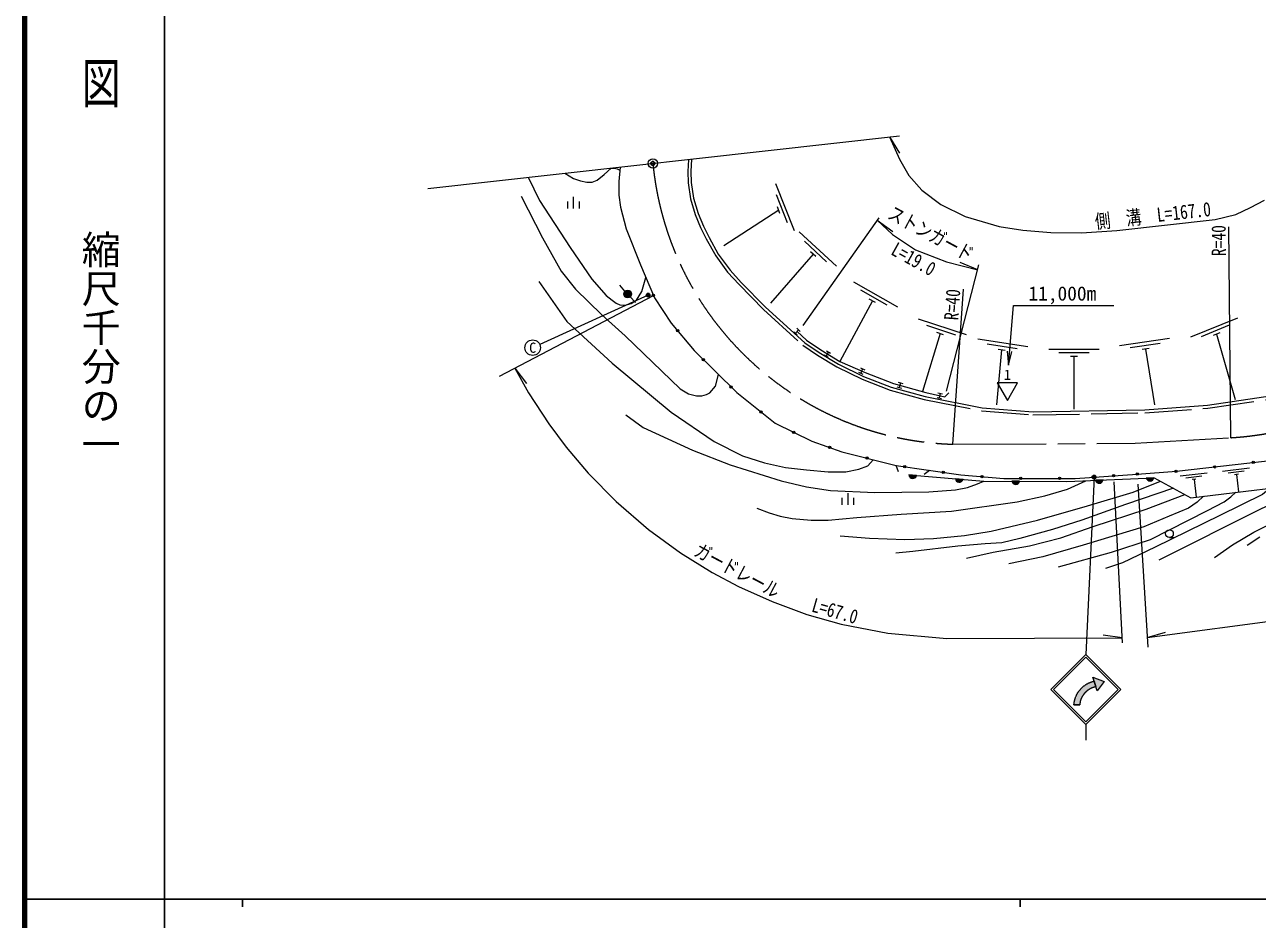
# Model space of a CAD drawing. Units: millimetres at full size, sheet at 1:1000; details may follow other scales. Extents: x 40000 to 680000, y 20000 to 380000.
# Drawn here: x 40000 to 198481, y 202409 to 317412 of the extents above; entities that cross this region are included whole.
import ezdxf
from ezdxf.enums import TextEntityAlignment as Align

# ---------------------------------------------------------------- set-up
doc = ezdxf.new("R2010")
doc.units = ezdxf.units.MM
doc.header["$LTSCALE"] = 1000
doc.header["$PDMODE"] = 32
doc.header["$PDSIZE"] = 500
doc.linetypes.add('CHAIN', pattern=[18.5, 12, -1.5, 3.5, -1.5])
doc.linetypes.add('DASHED', pattern=[7.5, 6, -1.5])
for name, color, linetype, lineweight in [('M-BGD', 7, 'Continuous', 13), ('M-BMK', 2, 'CHAIN', 13), ('M-BMK-SRVR', 3, 'Continuous', 13), ('M-STR-HTXT', 7, 'Continuous', 13), ('M-STR-STRC', 7, 'Continuous', 13), ('M-TTL', 2, 'Continuous', 140), ('M-TTL-BAND', 7, 'Continuous', 25)]:
    doc.layers.add(name, color=color, linetype=linetype, lineweight=lineweight)
doc.layers.add('M-OTRS', color=6, linetype='Continuous')
doc.styles.add('@ＭＳ ゴシック', font='')
doc.styles.add('ＭＳ ゴシック', font='')
doc.styles.get('@ＭＳ ゴシック').set_extended_font_data('@MS Gothic')
doc.styles.get('ＭＳ ゴシック').set_extended_font_data('MS Gothic')

# ---------------------------------------------------------------- blocks, each defined once
blk = doc.blocks.new('open_arrow')
at = {"color": 0, "linetype": 'Continuous', "lineweight": -2}
blk.add_lwpolyline([(7.5, 1.25), (0, 0), (7.5, -1.25)], dxfattribs=at)

msp = doc.modelspace()

# ---------------------------------------------------------------- hatches: boundary and pattern name
at = {"layer": 'M-BGD'}
for points in [[(117182, 283172, -0.41421), (117888, 283137, -0.41421), (117853, 282431, -0.41421), (117147, 282466, -0.41421)], [(120746, 282731, -1), (120914, 282482, -1)], [(123859, 278196, -1), (124051, 277966, -0.41421), (123840, 277985, -0.41421)], [(127167, 274453, -0.41421), (127379, 274454, -0.41421), (127380, 274242, -0.41421), (127168, 274241, -0.41421)], [(130719, 270935, -1), (130932, 270724, -0.41421), (130720, 270723, -0.41421)], [(134546, 267725, -1), (134781, 267538, -1)], [(138745, 265064, -0.41421), (138946, 265133, -0.41421), (139014, 264932, -1)], [(143338, 263110, -1), (143621, 263012, -0.41421), (143430, 262919, -0.41421)], [(148140, 261735, -1), (148431, 261662, -1)], [(153008, 260612, -0.41421), (153178, 260739, -0.41421), (153305, 260569, -1)], [(157957, 259898, -1), (158254, 259856, -0.41421), (158084, 259729, -0.41421)], [(187881, 259994, -0.41421), (188020, 260154, -0.41421), (188180, 260015, -1)], [(192849, 260556, -1), (193147, 260591, -0.41421), (193015, 260425, -0.41421)], [(197816, 261128, -0.41421), (197948, 261294, -0.41421), (198114, 261162, -0.41421), (197982, 260996, -0.41421)], [(154672, 259447, -0.82183), (153685, 259527)], [(160643, 258961, -0.82183), (159655, 259041)], [(162923, 259336, -0.41421), (163085, 259473, -0.41421), (163222, 259311, -0.41421), (163060, 259174, -0.41421)], [(167913, 258714, -0.82183), (166922, 258721)], [(167912, 259089, -0.41421), (168062, 259239, -0.41421), (168212, 259089, -1)], [(172912, 259089, -1), (173212, 259089, -1)], [(178645, 258885, -0.82183), (177655, 258840)], [(179850, 259427, -1), (180149, 259448, -1)], [(182893, 259642, -0.41421), (183032, 259802, -0.41421), (183192, 259663, -1)], [(185184, 259180, -0.82183), (184194, 259135)]]:
    msp.add_hatch(color=256, dxfattribs=at).paths.add_polyline_path(points)
at = {"layer": 'M-STR-HTXT'}
for points in [[(119925, 282738, -1), (120392, 282558, -1)], [(177242, 259304, -1), (177734, 259216, -1)]]:
    msp.add_hatch(color=256, dxfattribs=at).paths.add_polyline_path(points)
at = {"layer": 'M-STR-STRC'}
for points in [[(177720, 232310), (177676, 232300), (177632, 232291), (177588, 232280), (177545, 232268), (177501, 232256), (177458, 232243), (177415, 232230), (177372, 232215), (177330, 232200), (177287, 232184), (177246, 232167), (177204, 232150), (177163, 232132), (177122, 232113), (177081, 232094), (177041, 232073), (177001, 232052), (176961, 232031), (176922, 232008), (176883, 231985), (176845, 231962), (176807, 231937), (176769, 231912), (176732, 231887), (176695, 231860), (176659, 231833), (176623, 231806), (176588, 231778), (176553, 231749), (176519, 231719), (176485, 231689), (176452, 231659), (176420, 231628), (176387, 231596), (176356, 231564), (176325, 231531), (176295, 231497), (176265, 231464), (176236, 231429), (176207, 231394), (176179, 231359), (176152, 231323), (176125, 231287), (176099, 231250), (176073, 231213), (176049, 231175), (176024, 231137), (176001, 231098), (175978, 231059), (175956, 231020), (175935, 230980), (175914, 230940), (175894, 230900), (175875, 230859), (175856, 230818), (175838, 230776), (175821, 230735), (175805, 230693), (175789, 230650), (175774, 230608), (175760, 230565), (175746, 230522), (175734, 230478), (175722, 230435), (175710, 230391), (175700, 230347), (175690, 230303), (175682, 230259), (175673, 230215), (175666, 230170), (175660, 230125), (175654, 230081), (175649, 230036), (175645, 229991), (175644, 229987), (174901, 229988), (174904, 230027), (174909, 230084), (174915, 230142), (174922, 230200), (174929, 230257), (174938, 230315), (174948, 230372), (174959, 230429), (174971, 230486), (174984, 230542), (174998, 230599), (175013, 230655), (175029, 230711), (175046, 230766), (175064, 230822), (175082, 230877), (175102, 230931), (175123, 230985), (175144, 231039), (175167, 231093), (175191, 231146), (175215, 231199), (175240, 231251), (175267, 231303), (175294, 231354), (175322, 231405), (175351, 231455), (175380, 231505), (175411, 231554), (175443, 231603), (175475, 231651), (175508, 231699), (175542, 231746), (175577, 231792), (175613, 231838), (175649, 231883), (175686, 231928), (175724, 231972), (175763, 232015), (175803, 232058), (175843, 232100), (175884, 232141), (175925, 232181), (175968, 232221), (176011, 232260), (176055, 232298), (176099, 232335), (176144, 232372), (176190, 232408), (176236, 232443), (176283, 232477), (176330, 232511), (176379, 232543), (176427, 232575), (176476, 232606), (176526, 232636), (176576, 232665), (176627, 232693), (176678, 232721), (176730, 232747), (176782, 232773), (176835, 232797), (176888, 232821), (176941, 232844), (176995, 232866), (177049, 232887), (177103, 232907), (177158, 232926), (177213, 232944), (177269, 232961), (177325, 232977), (177381, 232992), (177437, 233006), (177494, 233019), (177328, 233539), (178798, 232975), (177886, 231791)], [(177494, 233019), (177437, 233006), (177381, 232992), (177325, 232977), (177269, 232961), (177213, 232944), (177158, 232926), (177103, 232907), (177049, 232887), (176995, 232866), (176941, 232844), (176888, 232821), (176835, 232797), (176782, 232773), (176730, 232747), (176678, 232721), (176627, 232693), (176576, 232665), (176526, 232636), (176476, 232606), (176427, 232575), (176379, 232543), (176330, 232511), (176283, 232477), (176236, 232443), (176190, 232408), (176144, 232372), (176099, 232335), (176055, 232298), (176011, 232260), (175968, 232221), (175925, 232181), (175884, 232141), (175843, 232100), (175803, 232058), (175763, 232015), (175724, 231972), (175686, 231928), (175649, 231883), (175613, 231838), (175577, 231792), (175542, 231746), (175508, 231699), (175475, 231651), (175443, 231603), (175411, 231554), (175380, 231505), (175351, 231455), (175322, 231405), (175294, 231354), (175267, 231303), (175240, 231251), (175215, 231199), (175191, 231146), (175167, 231093), (175144, 231039), (175123, 230985), (175102, 230931), (175082, 230877), (175064, 230822), (175046, 230766), (175029, 230711), (175013, 230655), (174998, 230599), (174984, 230542), (174971, 230486), (174959, 230429), (174948, 230372), (174938, 230315), (174929, 230257), (174922, 230200), (174915, 230142), (174909, 230084), (174904, 230027), (174901, 229988), (175644, 229987), (175649, 230036), (175654, 230081), (175660, 230125), (175666, 230170), (175673, 230215), (175682, 230259), (175690, 230303), (175700, 230347), (175710, 230391), (175722, 230435), (175734, 230478), (175746, 230522), (175760, 230565), (175774, 230608), (175789, 230650), (175805, 230693), (175821, 230735), (175838, 230776), (175856, 230818), (175875, 230859), (175894, 230900), (175914, 230940), (175935, 230980), (175956, 231020), (175978, 231059), (176001, 231098), (176024, 231137), (176049, 231175), (176073, 231213), (176099, 231250), (176125, 231287), (176152, 231323), (176179, 231359), (176207, 231394), (176236, 231429), (176265, 231464), (176295, 231497), (176325, 231531), (176356, 231564), (176387, 231596), (176420, 231628), (176452, 231659), (176485, 231689), (176519, 231719), (176553, 231749), (176588, 231778), (176623, 231806), (176659, 231833), (176695, 231860), (176732, 231887), (176769, 231912), (176807, 231937), (176845, 231962), (176883, 231985), (176922, 232008), (176961, 232031), (177001, 232052), (177041, 232073), (177081, 232094), (177122, 232113), (177163, 232132), (177204, 232150), (177246, 232167), (177287, 232184), (177330, 232200), (177372, 232215), (177415, 232230), (177458, 232243), (177501, 232256), (177545, 232268), (177588, 232280), (177632, 232291), (177676, 232300), (177720, 232310)]]:
    msp.add_hatch(color=256, dxfattribs=at).paths.add_polyline_path(points)

# ---------------------------------------------------------------- linework, layer by layer
at = {"layer": 'M-BGD'}
for p, q in [((138977, 290890), (136581, 296932)), ((110579, 293761), (110579, 295261)), ((138079, 291932), (136642, 295558)), ((109829, 293761), (109829, 294661)), ((111329, 293761), (111329, 294661)), ((136942, 293579), (129871, 288974)), ((137110, 293156), (136774, 294002)), ((144371, 286366), (139594, 290775)), ((143110, 286917), (140244, 289563)), ((141372, 287909), (135895, 281606)), ((141706, 287601), (141038, 288218)), ((117182, 283172), (116510, 283913)), ((152255, 281097), (146598, 284298)), ((117853, 282431), (118525, 281690)), ((150902, 281346), (147508, 283266)), ((149379, 281690), (148587, 282138)), ((148983, 281914), (144803, 274121)), ((161086, 277536), (154909, 279559)), ((195915, 279672), (189889, 277235)), ((138878, 277948), (139322, 277545)), ((139503, 278191), (139100, 277746)), ((139281, 278392), (139725, 277989)), ((157718, 277692), (155430, 270237)), ((159711, 277513), (156005, 278727)), ((158150, 277550), (157285, 277834)), ((194878, 278767), (191263, 277305)), ((193661, 277789), (192818, 277448)), ((193239, 277619), (195649, 269229)), ((168956, 275980), (162536, 276995)), ((167602, 275739), (163750, 276347)), ((187193, 277073), (180763, 276125)), ((185973, 276439), (182114, 275870)), ((184559, 275775), (183659, 275643)), ((142788, 274989), (143302, 274678)), ((143355, 275347), (143045, 274833)), ((143099, 275502), (143612, 275192)), ((165605, 275599), (164929, 268524)), ((166055, 275528), (165156, 275670)), ((178157, 275675), (171657, 275675)), ((176857, 275225), (172957, 275225)), ((175362, 274775), (174452, 274775)), ((174907, 274775), (174907, 267981)), ((184109, 275709), (185243, 268534)), ((147217, 272735), (147766, 272494)), ((147458, 273284), (148007, 273043)), ((147733, 273164), (147492, 272614)), ((152309, 271438), (152886, 271273)), ((152597, 271356), (152433, 270779)), ((152144, 270861), (152721, 270696)), ((157297, 269500), (157883, 269375)), ((157422, 270087), (158009, 269961)), ((157716, 270024), (157590, 269438)), ((152352, 259936), (152061, 260748)), ((155629, 259650), (156330, 260133)), ((197469, 260384), (193992, 259983)), ((196808, 260005), (194721, 259765)), ((154672, 259447), (153685, 259527)), ((160643, 258961), (159655, 259041)), ((167913, 258714), (166922, 258721)), ((178645, 258885), (177655, 258840)), ((185184, 259180), (184194, 259135)), ((192017, 259756), (188540, 259356)), ((191356, 259378), (189269, 259138)), ((190590, 258988), (190103, 258932)), ((190347, 258960), (190621, 256694)), ((196042, 259615), (195555, 259559)), ((195799, 259587), (196051, 257340)), ((145861, 255684), (145861, 257184)), ((145111, 255684), (145111, 256584)), ((146611, 255684), (146611, 256584)), ((187179, 251489), (187845, 251489))]:
    msp.add_line(p, q, dxfattribs=at)
for points in [[(192985, 248904), (195290, 250560), (198040, 252195), (201744, 254006), (204463, 255151), (212334, 258301), (215957, 259903), (217941, 261001), (219619, 262105), (221224, 263359), (226902, 268746), (232088, 275300), (237377, 282852), (241426, 288891), (244424, 293759), (246009, 296749), (247643, 300977), (248572, 303924), (249150, 308287), (249724, 311442), (250136, 313038), (250760, 314340), (251773, 315636)], [(153675, 259528), (163296, 258744), (173986, 258674), (185237, 259182), (189910, 256609), (207628, 258718), (210407, 259198), (213446, 260265), (215780, 261404), (218747, 263140), (221203, 264888), (223471, 267155), (228440, 272778), (233449, 279171), (238403, 285983), (242671, 292689), (246683, 304044), (245737, 310364)], [(125738, 300135), (125652, 298547), (125702, 297108), (126003, 295118), (126594, 293153), (127259, 291491), (127985, 290049), (129180, 287923), (130689, 285849), (132131, 284275), (135253, 281100), (140290, 276532), (142138, 275265), (144612, 273770), (147854, 272199), (151416, 270800), (155757, 269608), (163117, 268152), (169642, 267661), (183996, 267910), (192060, 268522), (201592, 269903)], [(109444, 298318), (110565, 297644), (111464, 297333), (112286, 297187), (112970, 297187), (113615, 297433), (114499, 298162), (115386, 298980), (115795, 298975), (116170, 298884), (116525, 298728)], [(116559, 299111), (116396, 297267), (116396, 295491), (116622, 293969), (117325, 291183), (119157, 286527), (120956, 282311), (123140, 279060), (126075, 275535), (131541, 270121), (136487, 266178), (141184, 263862), (145052, 262512), (152061, 260748), (160372, 259550), (165869, 259089), (175062, 259089), (183043, 259652)], [(104715, 297790), (106210, 294820), (110118, 288761), (112912, 284680), (114781, 282590), (115538, 282005), (116035, 281611), (116510, 281392), (117203, 281348), (117960, 281563), (118642, 282009), (119366, 283126), (119852, 284899)], [(103853, 295348), (106566, 290029), (108987, 285736), (110820, 283407), (114186, 280104), (117216, 277392), (124261, 270608), (125327, 269946), (126371, 269716), (127059, 269716), (127646, 269852), (128108, 270099), (128826, 270959), (129215, 272424)], [(106100, 284386), (109699, 279258), (115544, 273892), (123126, 267602), (128658, 263814), (132296, 262006), (135103, 261104), (137798, 260472), (140505, 260169), (143312, 259949), (145563, 259949), (147263, 260276), (148383, 260718), (149096, 261494)], [(139302, 277968), (140539, 276846), (142355, 275601), (144803, 274121), (148073, 272686), (151703, 271298), (155849, 270117), (158296, 269593), (158814, 270105)], [(117287, 267256), (119518, 265620), (125883, 262738), (130686, 260822), (137267, 258764), (140529, 257987), (143587, 257550), (149287, 257276), (156262, 257379), (159659, 257605), (161219, 257924), (162486, 258394), (163296, 258744)], [(183043, 259652), (188090, 260009), (201277, 261527)], [(134117, 255269), (135720, 254659), (137114, 254235), (138695, 253921), (141117, 253724), (143297, 253724), (146996, 254054), (152707, 254499), (159165, 254895), (167597, 256079), (171138, 256828), (174055, 257723), (176428, 258785)], [(144835, 251701), (148621, 251386), (153169, 251221), (156851, 251359), (160846, 251737), (164269, 252296), (170211, 253724), (176638, 255547), (182529, 257334), (186040, 258739)], [(185843, 248615), (198912, 255187), (203739, 257424), (204844, 258055), (205319, 258443)], [(187710, 257820), (181526, 255729), (175900, 253731), (172152, 252503), (167957, 251359), (165639, 250824), (163496, 250660), (159988, 250378), (154185, 249697), (152014, 249497)], [(161077, 248844), (164534, 249591), (169189, 250416), (173227, 251429), (177385, 252923), (184180, 255138), (189170, 257016)], [(191558, 256805), (190765, 256030), (189609, 255246), (187150, 254228), (183903, 252866), (176078, 250510), (170894, 249006), (166531, 248121)], [(172902, 247710), (179715, 249606), (184750, 251220), (192083, 254950), (194214, 256096), (195088, 256712), (195697, 257298)], [(200108, 257823), (199159, 257011), (193669, 254314), (185365, 250249), (181125, 248237), (178948, 247502)], [(198798, 251537), (197177, 250461)]]:
    msp.add_lwpolyline(points, dxfattribs=at)
at = {"layer": 'M-BGD', "linetype": 'DASHED'}
msp.add_lwpolyline([(125335, 300090), (125251, 298551), (125303, 297071), (125612, 295030), (126216, 293021), (126894, 291327), (127632, 289861), (128843, 287707), (130379, 285595), (131841, 283999), (134976, 280811), (140042, 276217), (141921, 274928), (144421, 273418), (147694, 271832), (151290, 270420), (155665, 269219), (163063, 267755), (169630, 267260), (184015, 267511), (192104, 268124), (201666, 269510)], dxfattribs=at)
at = {"layer": 'M-BGD'}
for centre, radius in [((117517, 282801), 500), ((120830, 282606), 150), ((123955, 278081), 150), ((127273, 274348), 150), ((130826, 270829), 150), ((134663, 267632), 150), ((138880, 264998), 150), ((143479, 263061), 150), ((148285, 261698), 150), ((153156, 260590), 150), ((158105, 259877), 150), ((188030, 260004), 150), ((192998, 260574), 150), ((197965, 261145), 150), ((163072, 259324), 150), ((168062, 259089), 150), ((173062, 259089), 150), ((180000, 259437), 150), ((183043, 259652), 150), ((187179, 251989), 500)]:
    msp.add_circle(centre, radius, dxfattribs=at)
for centre, start, end in [((154187, 259584), 186.51481, 344.173), ((160157, 259098), 186.51481, 344.173), ((167418, 258815), 190.79585, 348.45404), ((178146, 258960), 193.75388, 351.41207), ((184684, 259255), 193.75388, 351.41207)]:
    msp.add_arc(centre, 505, start, end, dxfattribs=at)
at = {"layer": 'M-BMK', "linetype": 'Continuous'}
msp.add_line((91838, 296353), (152465, 303117), dxfattribs=at)
at = {"layer": 'M-BMK'}
msp.add_lwpolyline([(159330, 263481), (182788, 263597), (195075, 264319)], dxfattribs=at)
for centre, start, end in [((160576, 303462), 185.56819, 268.21578), ((192730, 304250), 273.36099, 321.75896)]:
    msp.add_arc(centre, 40000, start, end, dxfattribs=at)
at = {"layer": 'M-BMK-SRVR'}
msp.add_lwpolyline([(166348, 269102), (167648, 271354), (165048, 271354)], close=True, dxfattribs=at)
msp.add_circle((120765, 299580), 600, dxfattribs=at)
at = {"layer": 'M-OTRS'}
msp.add_point((120765, 299580), dxfattribs=at)
at = {"layer": 'M-STR-HTXT'}
for p, q in [((151191, 302975), (152489, 300891)), ((140078, 278754), (149856, 292601)), ((149616, 292262), (151620, 290844)), ((195075, 264319), (194801, 291410)), ((158529, 270304), (162695, 286530)), ((162532, 285896), (160262, 286832)), ((101058, 272211), (120830, 282606)), ((120158, 282648), (106221, 276305)), ((159330, 263481), (160697, 283415)), ((103031, 273248), (104515, 271293)), ((177488, 259260), (176421, 236441)), ((181132, 237951), (180067, 258647)), ((183111, 258366), (184383, 237385)), ((181099, 238590), (178667, 238921)), ((184306, 238649), (186672, 239305))]:
    msp.add_line(p, q, dxfattribs=at)
for points in [[(151191, 302975), (152460, 300115), (153689, 298018), (155353, 296147), (157806, 294285), (160919, 292758), (165284, 291477), (168319, 291004), (171932, 290699), (175864, 290666), (180428, 290961), (193047, 292377), (195694, 293000), (197613, 293890), (199396, 294852)], [(149616, 292262), (151560, 290431), (154518, 288467), (158538, 286922), (162532, 285896)], [(166467, 273624), (167150, 281293), (180018, 281293)], [(103031, 273248), (104793, 270095), (107375, 266117), (109623, 263103), (112454, 259766), (116037, 256119), (120194, 252527), (124304, 249524), (128410, 246978), (131788, 245184), (136102, 243245), (140578, 241614), (144957, 240366), (150971, 239175), (158552, 238493), (181099, 238590)], [(184306, 238649), (202351, 241020)]]:
    msp.add_lwpolyline(points, dxfattribs=at)
for centre in [(120158, 282648), (177488, 259260)]:
    msp.add_circle(centre, 250, dxfattribs=at)
at = {"layer": 'M-STR-STRC'}
for p, q in [((171921, 231941), (176421, 236441)), ((180921, 231941), (176421, 236441)), ((172275, 231941), (176421, 236088)), ((180568, 231941), (176421, 236088)), ((177886, 231791), (177328, 233539)), ((177328, 233539), (178798, 232975)), ((178798, 232975), (177886, 231791)), ((171921, 231941), (176421, 227441)), ((172275, 231941), (176421, 227794)), ((176421, 227441), (180921, 231941)), ((176421, 227794), (180568, 231941)), ((174901, 229988), (175644, 229987)), ((176421, 227441), (176421, 225441))]:
    msp.add_line(p, q, dxfattribs=at)
for points in [[(177494, 233019), (177720, 232310), (177720, 232310), (177676, 232300), (177632, 232291), (177588, 232280), (177545, 232268), (177501, 232256), (177458, 232243), (177415, 232230), (177372, 232215), (177330, 232200), (177287, 232184), (177246, 232167), (177204, 232150), (177163, 232132), (177122, 232113), (177081, 232094), (177041, 232073), (177001, 232052), (176961, 232031), (176922, 232008), (176883, 231985), (176845, 231962), (176807, 231937), (176769, 231912), (176732, 231887), (176695, 231860), (176659, 231833), (176623, 231806), (176588, 231778), (176553, 231749), (176519, 231719), (176485, 231689), (176452, 231659), (176420, 231628), (176387, 231596), (176356, 231564), (176325, 231531), (176295, 231497), (176265, 231464), (176236, 231429), (176207, 231394), (176179, 231359), (176152, 231323), (176125, 231287), (176099, 231250), (176073, 231213), (176049, 231175), (176024, 231137), (176001, 231098), (175978, 231059), (175956, 231020), (175935, 230980), (175914, 230940), (175894, 230900), (175875, 230859), (175856, 230818), (175838, 230776), (175821, 230735), (175805, 230693), (175789, 230650), (175774, 230608), (175760, 230565), (175746, 230522), (175734, 230478), (175722, 230435), (175710, 230391), (175700, 230347), (175690, 230303), (175682, 230259), (175673, 230215), (175666, 230170), (175660, 230125), (175654, 230081), (175649, 230036), (175645, 229991), (175644, 229987), (175644, 229987), (174901, 229988), (174901, 229988), (174904, 230027), (174909, 230084), (174915, 230142), (174922, 230200), (174929, 230257), (174938, 230315), (174948, 230372), (174959, 230429), (174971, 230486), (174984, 230542), (174998, 230599), (175013, 230655), (175029, 230711), (175046, 230766), (175064, 230822), (175082, 230877), (175102, 230931), (175123, 230985), (175144, 231039), (175167, 231093), (175191, 231146), (175215, 231199), (175240, 231251), (175267, 231303), (175294, 231354), (175322, 231405), (175351, 231455), (175380, 231505), (175411, 231554), (175443, 231603), (175475, 231651), (175508, 231699), (175542, 231746), (175577, 231792), (175613, 231838), (175649, 231883), (175686, 231928), (175724, 231972), (175763, 232015), (175803, 232058), (175843, 232100), (175884, 232141), (175925, 232181), (175968, 232221), (176011, 232260), (176055, 232298), (176099, 232335), (176144, 232372), (176190, 232408), (176236, 232443), (176283, 232477), (176330, 232511), (176379, 232543), (176427, 232575), (176476, 232606), (176526, 232636), (176576, 232665), (176627, 232693), (176678, 232721), (176730, 232747), (176782, 232773), (176835, 232797), (176888, 232821), (176941, 232844), (176995, 232866), (177049, 232887), (177103, 232907), (177158, 232926), (177213, 232944), (177269, 232961), (177325, 232977), (177381, 232992), (177437, 233006)], [(177328, 233539), (178798, 232975), (177886, 231791)], [(177328, 233539), (178798, 232975), (177886, 231791)], [(177494, 233019), (177328, 233539), (178798, 232975), (177886, 231791), (177720, 232310)]]:
    msp.add_lwpolyline(points, close=True, dxfattribs=at)
msp.add_circle((105311, 275891), 1000, dxfattribs=at)
at = {"layer": 'M-TTL'}
msp.add_line((40000, 380000), (40000, 20000), dxfattribs=at)
at = {"layer": 'M-TTL-BAND'}
for p, q in [((58000, 370000), (58000, 20000)), ((40000, 205000), (579000, 205000)), ((68000, 205000), (68000, 204000)), ((168000, 205000), (168000, 204000))]:
    msp.add_line(p, q, dxfattribs=at)

# ---------------------------------------------------------------- block references
at = {"layer": 'M-STR-HTXT', "xscale": 240, "yscale": 240, "rotation": 84.9}
msp.add_blockref('open_arrow', (166467, 273624), dxfattribs=at)

# ---------------------------------------------------------------- texts
at = {"layer": 'M-BMK-SRVR', "style": 'ＭＳ ゴシック'}
msp.add_text('1', height=1320, dxfattribs=at).set_placement((166348, 271354), align=Align.BOTTOM_CENTER)
at = {"layer": 'M-STR-HTXT', "style": 'ＭＳ ゴシック', "width": 0.8}
for s, rotation, p in [('ストンガード', 331.73, (155828, 289274)), ('側\u3000溝\u3000L=167.0', 6.401, (185216, 291446)), ('ガードレール', 332.026, (130950, 245946)), ('L=67.0', 344.089, (143787, 240646))]:
    msp.add_text(s, height=1833, rotation=rotation, dxfattribs=at).set_placement(p, align=Align.BOTTOM_CENTER)
msp.add_text('R=40', height=1833, rotation=90.58, dxfattribs=at).set_placement((194955, 291661), align=Align.BOTTOM_RIGHT)
msp.add_text('L=19.0', height=1833, rotation=330.96, dxfattribs=at).set_placement((154745, 288086), align=Align.TOP_CENTER)
at = {"layer": 'M-STR-HTXT', "style": 'ＭＳ ゴシック'}
msp.add_text('11,000m', height=1833, dxfattribs=at).set_placement((169050, 281393), align=Align.BOTTOM_LEFT)
at = {"layer": 'M-STR-HTXT', "style": 'ＭＳ ゴシック', "width": 0.8}
msp.add_text('R=40', height=1833, rotation=86.078, dxfattribs=at).set_placement((160575, 279338), align=Align.BOTTOM_LEFT)
at = {"layer": 'M-STR-STRC', "style": 'ＭＳ ゴシック'}
msp.add_text('C', height=1320, dxfattribs=at).set_placement((105311, 275891), align=Align.MIDDLE_CENTER)
at = {"layer": 'M-TTL-BAND', "style": '@ＭＳ ゴシック', "width": 1.4}
msp.add_text('平  面  図', height=3666, rotation=270, dxfattribs=at).set_placement((49777, 306475), align=Align.MIDDLE_RIGHT)
at = {"layer": 'M-TTL-BAND', "style": '@ＭＳ ゴシック'}
msp.add_text('縮尺千分の一', height=3666, rotation=270, dxfattribs=at).set_placement((49777, 261030), align=Align.MIDDLE_RIGHT)

doc.saveas('drawing.dxf')
